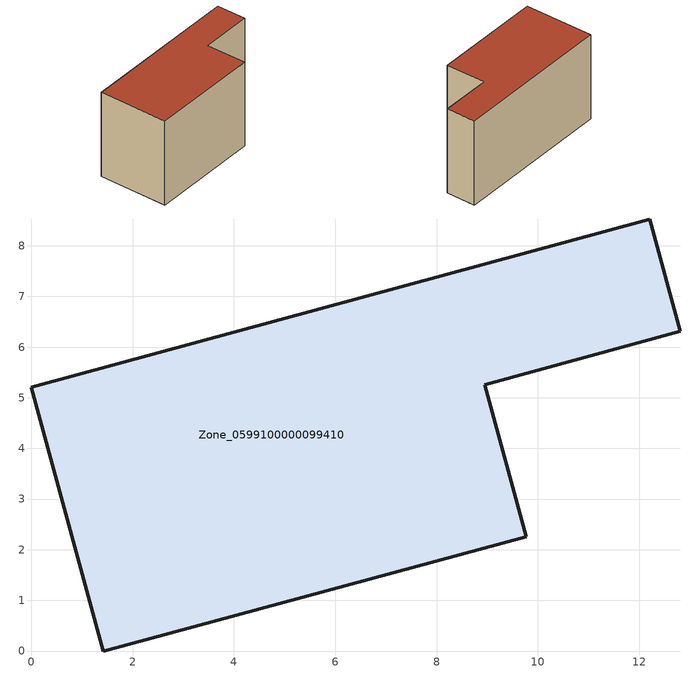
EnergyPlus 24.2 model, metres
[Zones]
Zone_0599100000099410
 floor ground (C_G): 1.42,0 0,5.21 12.21,8.53 12.81,6.31 8.95,5.26 9.77,2.26 z0
 wall outside (C_F): 12.81,6.31 12.21,8.53 0,5.21 1.42,0 9.77,2.26 8.95,5.26 12.81,6.31 z0:6.9
 roof outside (C_R): 9.77,2.26 8.95,5.26 12.81,6.31 12.21,8.53 0,5.21 1.42,0 z6.9
[BUILDING]
Pand.0599100000099410: North Axis=0; Terrain=City; Loads Convergence Tolerance Value=0.04; Temperature Convergence Tolerance Value=0.4; Solar Distribution=FullExterior; Maximum Number of Warmup Days=25; Minimum Number of Warmup Days=1
[Site:Location]
Rotterdam.The.Hague.AP_ZH_NLD Design_Conditions: Latitude=51.96; Longitude=4.45; Time Zone=1; Elevation=-4.5
[SITE:GROUNDTEMPERATURE:BUILDINGSURFACE]
18, 18, 18, 18, 18, 18, 18, 18, 18, 18, 18, 18
[MATERIAL] Thermal Absorptance=0.9; Solar Absorptance=0.7; Visible Absorptance=0.7
Name | Roughness | Thickness | Conductivity | Density | Specific Heat
G.TI.1975-1991 | MediumSmooth | 0.15 | 0.288461 | 540 | 1210
F.TI.1975-1991 | Rough | 0.3 | 0.230769 | 1920 | 840
R.TI.1975-1991 | MediumRough | 0.2 | 0.153846 | 1500 | 1000
[CONSTRUCTION]
C_G: G.TI.1975-1991
C_F: F.TI.1975-1991
C_R: R.TI.1975-1991
[ZONE]
Zone_0599100000099410: Type=1; Multiplier=1; Ceiling Height=Autocalculate; Volume=Autocalculate; Floor Area=autocalculate; Part of Total Floor Area=Yes
[ZONEINFILTRATION:DESIGNFLOWRATE]
Infil_Zone_0599100000099410: Zone or ZoneList or Space or SpaceList=Zone_0599100000099410; Schedule=AlwaysOn; Design Flow Rate Calculation Method=Flow/Area; Flow Rate per Floor Area=0.003; Constant Term Coefficient=1; Temperature Term Coefficient=0; Velocity Term Coefficient=0; Velocity Squared Term Coefficient=0
[HVACTEMPLATE:ZONE:IDEALLOADSAIRSYSTEM]
Zone_0599100000099410: Maximum Heating Supply Air Temperature=50; Minimum Cooling Supply Air Temperature=13; Maximum Heating Supply Air Humidity Ratio=0.0156; Minimum Cooling Supply Air Humidity Ratio=0.0077; Heating Limit=NoLimit; Cooling Limit=NoLimit; Dehumidification Control Type=ConstantSensibleHeatRatio; Cooling Sensible Heat Ratio=0.7; Dehumidification Setpoint=60; Humidification Control Type=None; Humidification Setpoint=30; Outdoor Air Method=None; Outdoor Air Flow Rate per Person=0.00944; Outdoor Air Flow Rate per Zone Floor Area=0; Outdoor Air Flow Rate per Zone=0; Demand Controlled Ventilation Type=None; Outdoor Air Economizer Type=NoEconomizer; Heat Recovery Type=None; Sensible Heat Recovery Effectiveness=0.7; Latent Heat Recovery Effectiveness=0.65
[ZONECONTROL:THERMOSTAT]
ThermostatControl_Zone_0599100000099410: Zone or ZoneList=Zone_0599100000099410; Control Type Schedule=DualSetpointControlType; Control 1=Thermostat_Zone_0599100000099410; Temperature Difference Between Cutout And Setpoint=0
[THERMOSTATSETPOINT:DUALSETPOINT]
Thermostat_Zone_0599100000099410: Heating Setpoint Temperature Schedule=HeatingSetpoint_Zone_0599100000099410; Cooling Setpoint Temperature Schedule=CoolingSetpoint_Zone_0599100000099410
[SCHEDULE:COMPACT]
HeatingSetpoint_Zone_0599100000099410: Through: 12/31, For: AllDays, Until: 24:00, 21
CoolingSetpoint_Zone_0599100000099410: Through: 12/31, For: AllDays, Until: 24:00, 24
DualSetpointControlType: Through: 12/31, For: AllDays, Until: 24:00, 4
AlwaysOn: Through: 12/31, For: AllDays, Until: 24:00, 1
